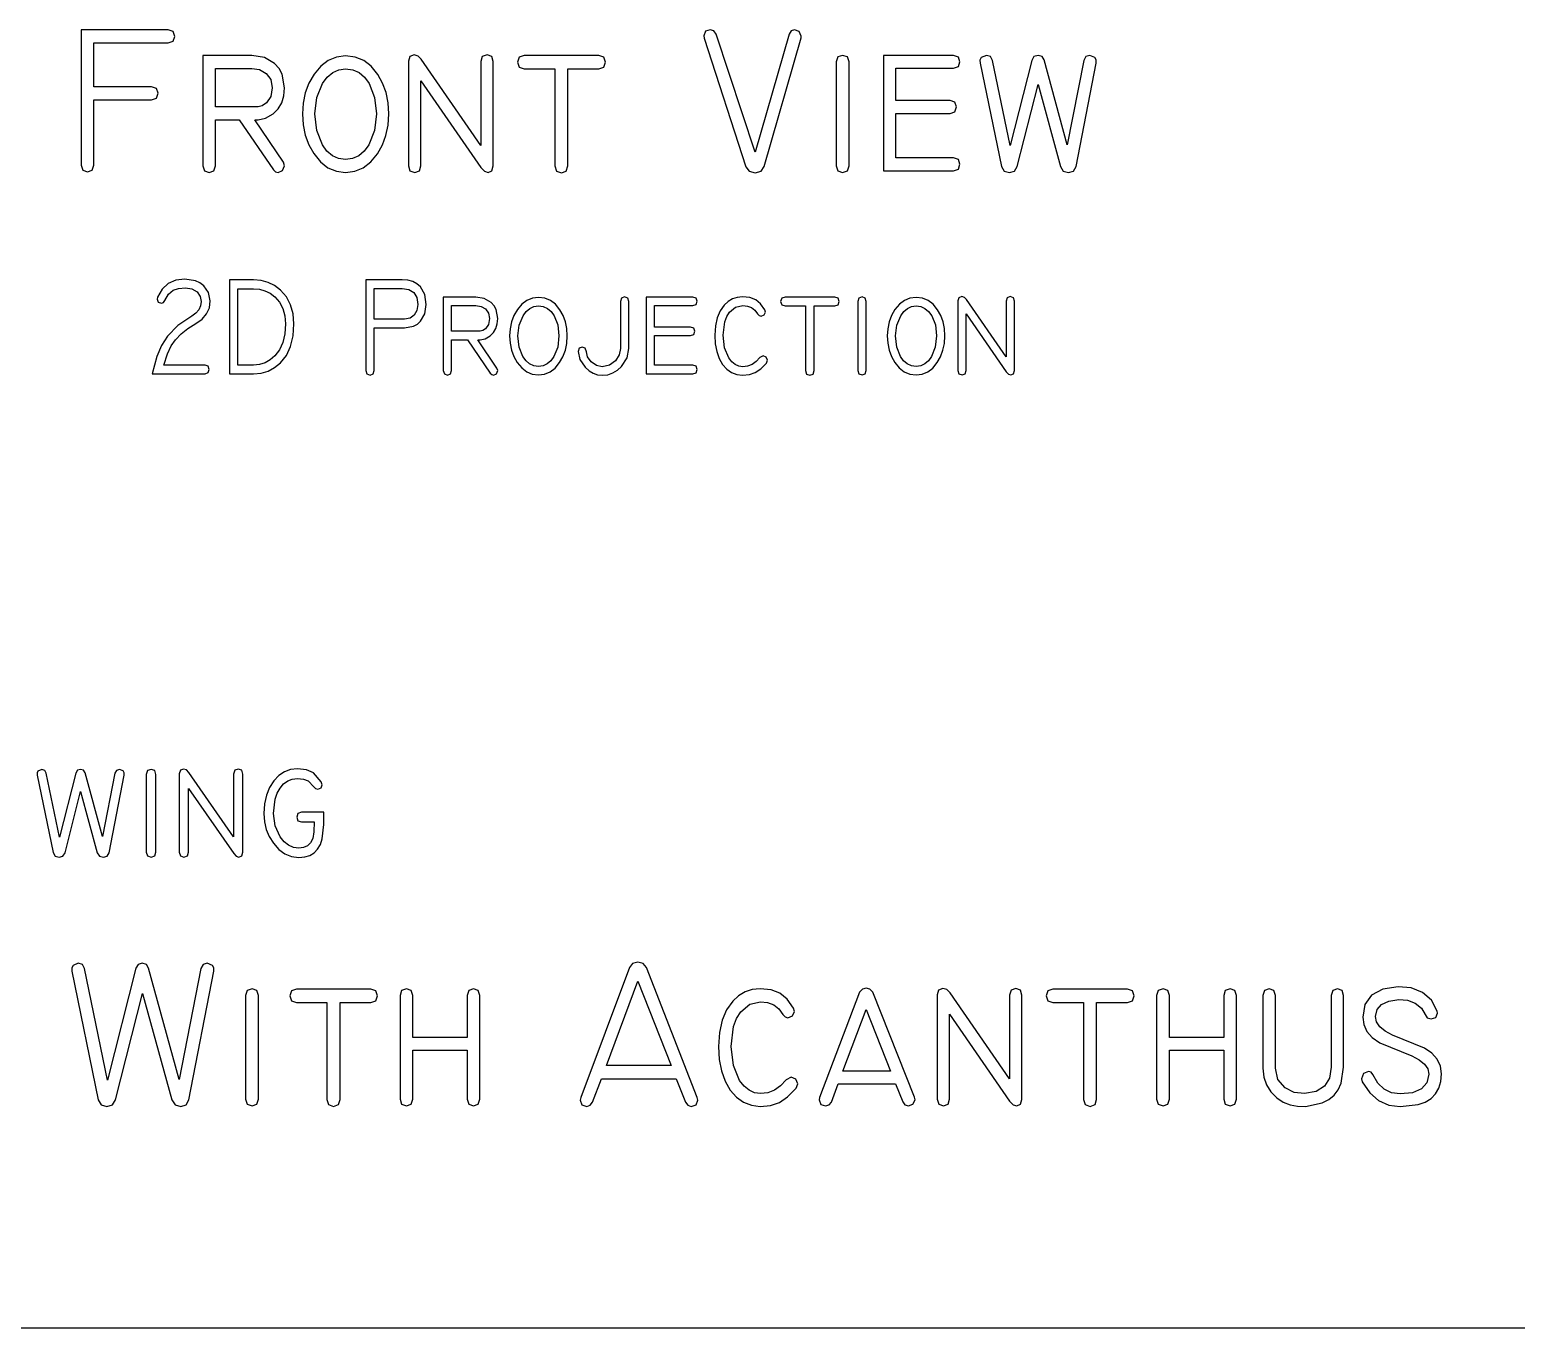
# Model space of a CAD drawing. Extents: x -785 to 785, y -677 to 677.
# Drawn here: x -178.3 to 299.2, y -677.5 to -260.6 of the extents above; entities that cross this region are included whole.
import ezdxf

# ---------------------------------------------------------------- set-up
doc = ezdxf.new("R2010")
doc.units = 0
doc.header["$MEASUREMENT"] = 0
doc.layers.get('0').update_dxf_attribs({"linetype": 'CONTINUOUS'})

msp = doc.modelspace()

# ---------------------------------------------------------------- linework, layer by layer
at = {"color": 22}
for p, q in [((-161.73, -260.66), (-161.73, -304.12)), ((-133.77, -260.66), (-161.73, -260.66)), ((-132.21, -261.18), (-133.77, -260.66)), ((-131.7, -262.73), (-132.21, -261.18)), ((38.76, -261.08), (38.25, -262.54)), ((38.25, -262.54), (38.38, -263.28)), ((40.32, -260.59), (38.76, -261.08)), ((41.48, -260.95), (40.32, -260.59)), ((42.18, -262.01), (41.48, -260.95)), ((54.71, -299.94), (42.18, -262.01)), ((65.62, -262.01), (54.71, -299.94)), ((66.27, -260.95), (65.62, -262.01)), ((67.42, -260.59), (66.27, -260.95)), ((68.88, -261.16), (67.42, -260.59)), ((69.55, -262.61), (68.88, -261.16)), ((-157.66, -264.8), (-133.77, -264.8)), ((-157.66, -278.91), (-157.66, -264.8)), ((-133.77, -264.8), (-132.21, -264.28)), ((-132.21, -264.28), (-131.7, -262.73)), ((38.38, -263.28), (51.73, -304.58)), ((57.67, -304.53), (69.48, -263.21)), ((69.48, -263.21), (69.55, -262.61)), ((-122.62, -268.87), (-122.62, -304.32)), ((-106.94, -268.87), (-122.62, -268.87)), ((-102.9, -269.52), (-106.94, -268.87)), ((-99.59, -271.47), (-102.9, -269.52)), ((-98.19, -273.04), (-99.59, -271.47)), ((-82.37, -270.47), (-84.78, -272.31)), ((-79.71, -269.37), (-82.37, -270.47)), ((-76.8, -269), (-79.71, -269.37)), ((-73.73, -269.37), (-76.8, -269)), ((-70.98, -270.49), (-73.73, -269.37)), ((-68.55, -272.34), (-70.98, -270.49)), ((-56.16, -269.17), (-56.63, -270.67)), ((-56.63, -270.67), (-56.63, -304.25)), ((-54.76, -268.68), (-56.16, -269.17)), ((-53.52, -269.03), (-54.76, -268.68)), ((-52.49, -270.08), (-53.52, -269.03)), ((-33.39, -297.72), (-52.49, -270.08)), ((-32.89, -269.21), (-33.39, -270.82)), ((-33.39, -270.82), (-33.39, -297.72)), ((-31.38, -268.68), (-32.89, -269.21)), ((-29.88, -269.21), (-31.38, -268.68)), ((-29.38, -270.82), (-29.88, -269.21)), ((-29.38, -304.31), (-29.38, -270.82)), ((-21.02, -269.4), (-21.56, -271.01)), ((-21.56, -271.01), (-21.02, -272.61)), ((-19.42, -268.87), (-21.02, -269.4)), ((4.5, -268.87), (-19.42, -268.87)), ((6.1, -269.4), (4.5, -268.87)), ((6.63, -271.01), (6.1, -269.4)), ((6.1, -272.61), (6.63, -271.01)), ((81.26, -269.34), (80.74, -270.94)), ((80.74, -270.94), (80.74, -304.25)), ((82.81, -268.81), (81.26, -269.34)), ((84.37, -269.34), (82.81, -268.81)), ((84.88, -270.94), (84.37, -269.34)), ((84.88, -304.25), (84.88, -270.94)), ((95.96, -268.87), (95.96, -305.86)), ((118.46, -268.87), (95.96, -268.87)), ((120.01, -269.37), (118.46, -268.87)), ((120.53, -270.87), (120.01, -269.37)), ((120.01, -272.43), (120.53, -270.87)), ((127.36, -269.51), (126.95, -270.32)), ((126.95, -270.32), (126.99, -271.35)), ((126.99, -271.35), (133.87, -304.46)), ((129, -268.81), (127.36, -269.51)), ((130.29, -269.23), (129, -268.81)), ((130.94, -270.48), (130.29, -269.23)), ((136.61, -297.77), (130.94, -270.48)), ((143.55, -270.42), (136.61, -297.77)), ((144.26, -269.21), (143.55, -270.42)), ((145.61, -268.81), (144.26, -269.21)), ((146.87, -269.16), (145.61, -268.81)), ((147.55, -270.21), (146.87, -269.16)), ((154.94, -297.53), (147.55, -270.21)), ((160.29, -270.48), (154.94, -297.53)), ((157.83, -304.53), (164.3, -271.35)), ((160.94, -269.23), (160.29, -270.48)), ((162.23, -268.81), (160.94, -269.23)), ((163.87, -269.49), (162.23, -268.81)), ((164.29, -270.3), (163.87, -269.49)), ((164.3, -271.35), (164.29, -270.3)), ((-118.61, -273.01), (-106.94, -273.01)), ((-118.61, -285.36), (-118.61, -273.01)), ((-106.94, -273.01), (-104.41, -273.41)), ((-104.41, -273.41), (-102.3, -274.61)), ((-102.3, -274.61), (-100.87, -276.57)), ((-100.87, -276.57), (-100.4, -279.22)), ((-97.19, -274.85), (-98.19, -273.04)), ((-96.39, -279.22), (-97.19, -274.85)), ((-86.95, -274.88), (-88.58, -277.75)), ((-84.78, -272.31), (-86.95, -274.88)), ((-84.21, -277.88), (-82.69, -275.81)), ((-82.69, -275.81), (-80.95, -274.32)), ((-80.95, -274.32), (-78.99, -273.44)), ((-78.99, -273.44), (-76.8, -273.14)), ((-76.8, -273.14), (-74.5, -273.44)), ((-74.5, -273.44), (-72.48, -274.32)), ((-72.48, -274.32), (-70.73, -275.81)), ((-70.73, -275.81), (-69.26, -277.88)), ((-66.45, -274.94), (-68.55, -272.34)), ((-64.91, -277.74), (-66.45, -274.94)), ((-21.02, -272.61), (-19.42, -273.14)), ((-19.42, -273.14), (-9.6, -273.14)), ((-9.6, -273.14), (-9.6, -304.31)), ((-5.39, -273.14), (4.5, -273.14)), ((-5.39, -304.31), (-5.39, -273.14)), ((4.5, -273.14), (6.1, -272.61)), ((99.97, -272.94), (118.46, -272.94)), ((99.97, -283.31), (99.97, -272.94)), ((118.46, -272.94), (120.01, -272.43)), ((-139.17, -278.91), (-157.66, -278.91)), ((-137.57, -279.43), (-139.17, -278.91)), ((-137.04, -280.98), (-137.57, -279.43)), ((-137.57, -282.53), (-137.04, -280.98)), ((-100.4, -279.22), (-100.86, -282.01)), ((-96.62, -281.82), (-96.39, -279.22)), ((-89.75, -280.83), (-90.45, -284.12)), ((-88.58, -277.75), (-89.75, -280.83)), ((-86.06, -282.39), (-84.21, -277.88)), ((-69.26, -277.88), (-67.51, -282.32)), ((-63.8, -280.78), (-64.91, -277.74)), ((-63.14, -284.08), (-63.8, -280.78)), ((-52.62, -276.95), (-33.33, -304.86)), ((-52.62, -304.26), (-52.62, -276.95)), ((138.93, -304.52), (145.6, -278.22)), ((145.6, -278.22), (152.76, -304.53)), ((-157.66, -283.05), (-139.17, -283.05)), ((-157.66, -304.12), (-157.66, -283.05)), ((-139.17, -283.05), (-137.57, -282.53)), ((-104.93, -285.36), (-118.61, -285.36)), ((-103.63, -285.04), (-104.93, -285.36)), ((-102.26, -284.09), (-103.63, -285.04)), ((-100.86, -282.01), (-102.26, -284.09)), ((-100.05, -287.56), (-98.45, -285.99)), ((-98.45, -285.99), (-97.3, -284.08)), ((-97.3, -284.08), (-96.62, -281.82)), ((-90.45, -284.12), (-90.68, -287.63)), ((-86.68, -287.63), (-86.06, -282.39)), ((-67.51, -282.32), (-66.92, -287.63)), ((-62.92, -287.63), (-63.14, -284.08)), ((117.39, -283.31), (99.97, -283.31)), ((118.89, -283.83), (117.39, -283.31)), ((119.39, -285.38), (118.89, -283.83)), ((118.89, -286.93), (119.39, -285.38)), ((-118.61, -289.5), (-110.94, -289.5)), ((-118.61, -304.32), (-118.61, -289.5)), ((-110.94, -289.5), (-100, -305.58)), ((-105.98, -289.49), (-104.92, -289.5)), ((-96.79, -303.12), (-105.98, -289.49)), ((-104.92, -289.5), (-102.5, -289.02)), ((-102.5, -289.02), (-100.05, -287.56)), ((-90.68, -287.63), (-90.45, -291.15)), ((-90.45, -291.15), (-89.77, -294.45)), ((-86.07, -292.97), (-86.68, -287.63)), ((-66.92, -287.63), (-67.53, -292.97)), ((-63.83, -294.5), (-63.15, -291.18)), ((-63.15, -291.18), (-62.92, -287.63)), ((99.97, -287.45), (117.39, -287.45)), ((99.97, -301.72), (99.97, -287.45)), ((117.39, -287.45), (118.89, -286.93)), ((-89.77, -294.45), (-88.62, -297.53)), ((-84.27, -297.5), (-86.07, -292.97)), ((-67.53, -292.97), (-69.33, -297.5)), ((-64.98, -297.59), (-63.83, -294.5)), ((-88.62, -297.53), (-87.01, -300.37)), ((-87.01, -300.37), (-84.87, -303)), ((-82.78, -299.58), (-84.27, -297.5)), ((-81.04, -301.06), (-82.78, -299.58)), ((-70.82, -299.58), (-72.56, -301.06)), ((-69.33, -297.5), (-70.82, -299.58)), ((-68.73, -303.04), (-66.59, -300.44)), ((-66.59, -300.44), (-64.98, -297.59)), ((-161.73, -304.12), (-161.21, -305.72)), ((-158.16, -305.72), (-157.66, -304.12)), ((-122.62, -304.32), (-122.12, -305.92)), ((-119.12, -305.92), (-118.61, -304.32)), ((-97.02, -305.82), (-96.39, -304.32)), ((-96.39, -304.32), (-96.79, -303.12)), ((-84.87, -303), (-82.46, -304.88)), ((-82.46, -304.88), (-79.77, -306.01)), ((-79.04, -301.95), (-81.04, -301.06)), ((-76.8, -302.24), (-79.04, -301.95)), ((-74.56, -301.95), (-76.8, -302.24)), ((-72.56, -301.06), (-74.56, -301.95)), ((-73.83, -306.01), (-71.14, -304.9)), ((-71.14, -304.9), (-68.73, -303.04)), ((-56.63, -304.25), (-56.13, -305.85)), ((-53.12, -305.85), (-52.62, -304.26)), ((-33.33, -304.86), (-32.22, -306)), ((-29.8, -305.86), (-29.38, -304.31)), ((-9.6, -304.31), (-9.06, -305.96)), ((-5.91, -305.96), (-5.39, -304.31)), ((51.73, -304.58), (52.78, -306.03)), ((56.64, -306.02), (57.67, -304.53)), ((80.74, -304.25), (81.26, -305.85)), ((84.37, -305.85), (84.88, -304.25)), ((118.46, -301.72), (99.97, -301.72)), ((120.01, -302.24), (118.46, -301.72)), ((118.46, -305.86), (120.01, -305.34)), ((120.53, -303.79), (120.01, -302.24)), ((120.01, -305.34), (120.53, -303.79)), ((133.87, -304.46), (134.7, -305.95)), ((138.06, -305.97), (138.93, -304.52)), ((152.76, -304.53), (153.69, -305.97)), ((157.03, -305.97), (157.83, -304.53)), ((-161.21, -305.72), (-159.66, -306.25)), ((-159.66, -306.25), (-158.16, -305.72)), ((-122.12, -305.92), (-120.62, -306.45)), ((-120.62, -306.45), (-119.12, -305.92)), ((-100, -305.58), (-99.31, -306.23)), ((-99.31, -306.23), (-98.46, -306.45)), ((-98.46, -306.45), (-97.02, -305.82)), ((-79.77, -306.01), (-76.8, -306.38)), ((-76.8, -306.38), (-73.83, -306.01)), ((-56.13, -305.85), (-54.62, -306.38)), ((-54.62, -306.38), (-53.12, -305.85)), ((-32.22, -306), (-31.05, -306.38)), ((-31.05, -306.38), (-29.8, -305.86)), ((-9.06, -305.96), (-7.46, -306.51)), ((-7.46, -306.51), (-5.91, -305.96)), ((52.78, -306.03), (54.73, -306.51)), ((54.73, -306.51), (56.64, -306.02)), ((81.26, -305.85), (82.81, -306.38)), ((82.81, -306.38), (84.37, -305.85)), ((95.96, -305.86), (118.46, -305.86)), ((134.7, -305.95), (136.4, -306.45)), ((136.4, -306.45), (138.06, -305.97)), ((153.69, -305.97), (155.43, -306.45)), ((155.43, -306.45), (157.03, -305.97))]:
    msp.add_line(p, q, dxfattribs=at)
at = {"color": 40}
for p, q in [((-133.82, -342.1), (-135.77, -343.92)), ((-131.36, -341), (-133.82, -342.1)), ((-132.19, -344.2), (-130.49, -343.63)), ((-128.41, -340.64), (-131.36, -341)), ((-130.49, -343.63), (-128.23, -343.44)), ((-125.01, -341.17), (-128.41, -340.64)), ((-128.23, -343.44), (-126.14, -343.78)), ((-123.59, -341.84), (-125.01, -341.17)), ((-122.36, -342.77), (-123.59, -341.84)), ((-120.79, -344.98), (-122.36, -342.77)), ((-106.4, -340.9), (-114.14, -340.9)), ((-114.14, -340.9), (-114.14, -371.04)), ((-111.43, -368.28), (-111.43, -343.75)), ((-111.43, -343.75), (-106.4, -343.75)), ((-103.97, -341.11), (-106.4, -340.9)), ((-106.4, -343.75), (-104.49, -343.91)), ((-101.72, -341.72), (-103.97, -341.11)), ((-99.64, -342.75), (-101.72, -341.72)), ((-97.73, -344.19), (-99.64, -342.75)), ((-58.68, -340.9), (-70.34, -340.9)), ((-70.34, -340.9), (-70.34, -370.05)), ((-67.62, -353.5), (-67.62, -343.66)), ((-67.62, -343.66), (-58.68, -343.66)), ((-56.84, -341.04), (-58.68, -340.9)), ((-58.68, -343.66), (-56.48, -343.98)), ((-55.24, -341.46), (-56.84, -341.04)), ((-53.88, -342.15), (-55.24, -341.46)), ((-52.76, -343.13), (-53.88, -342.15)), ((-51.39, -345.56), (-52.76, -343.13)), ((-137.22, -346.47), (-137.35, -347.05)), ((-137.35, -347.05), (-137.01, -348.05)), ((-135.77, -343.92), (-137.22, -346.47)), ((-137.01, -348.05), (-135.97, -348.38)), ((-135.97, -348.38), (-135.28, -348.17)), ((-135.28, -348.17), (-134.82, -347.54)), ((-134.82, -347.54), (-133.67, -345.5)), ((-133.67, -345.5), (-132.19, -344.2)), ((-126.14, -343.78), (-124.49, -344.78)), ((-124.49, -344.78), (-123.52, -346.2)), ((-123.52, -346.2), (-123.2, -347.89)), ((-123.2, -347.89), (-123.39, -349.28)), ((-120.27, -347.67), (-120.79, -344.98)), ((-120.56, -349.84), (-120.27, -347.67)), ((-104.49, -343.91), (-102.71, -344.4)), ((-102.71, -344.4), (-101.06, -345.22)), ((-101.06, -345.22), (-99.55, -346.37)), ((-99.55, -346.37), (-98.05, -348.1)), ((-98.05, -348.1), (-96.98, -350.12)), ((-95.84, -346.34), (-97.73, -344.19)), ((-94.49, -348.87), (-95.84, -346.34)), ((-56.48, -343.98), (-54.91, -344.94)), ((-54.91, -344.94), (-53.97, -346.54)), ((-53.97, -346.54), (-53.65, -348.78)), ((-50.94, -348.78), (-51.39, -345.56)), ((-34.96, -346.42), (-45.42, -346.42)), ((-45.42, -346.42), (-45.42, -370.05)), ((-32.27, -346.85), (-34.96, -346.42)), ((-30.06, -348.15), (-32.27, -346.85)), ((-29.13, -349.19), (-30.06, -348.15)), ((-18.58, -347.48), (-20.19, -348.71)), ((-16.81, -346.75), (-18.58, -347.48)), ((-14.87, -346.51), (-16.81, -346.75)), ((-12.82, -346.75), (-14.87, -346.51)), ((-10.99, -347.5), (-12.82, -346.75)), ((-9.37, -348.73), (-10.99, -347.5)), ((11.82, -346.73), (11.49, -347.8)), ((11.49, -347.8), (11.49, -362.97)), ((12.82, -346.37), (11.82, -346.73)), ((13.82, -346.73), (12.82, -346.37)), ((14.16, -347.8), (13.82, -346.73)), ((14.16, -362.97), (14.16, -347.8)), ((34.72, -346.42), (19.72, -346.42)), ((19.72, -346.42), (19.72, -371.08)), ((35.75, -346.75), (34.72, -346.42)), ((36.1, -347.75), (35.75, -346.75)), ((35.75, -348.79), (36.1, -347.75)), ((46.07, -347.85), (44.8, -349)), ((47.47, -347.03), (46.07, -347.85)), ((49.01, -346.54), (47.47, -347.03)), ((50.67, -346.37), (49.01, -346.54)), ((53.05, -346.6), (50.67, -346.37)), ((54.92, -347.29), (53.05, -346.6)), ((56.46, -348.55), (54.92, -347.29)), ((63.27, -346.77), (62.91, -347.84)), ((62.91, -347.84), (63.27, -348.91)), ((64.34, -346.42), (63.27, -346.77)), ((80.28, -346.42), (64.34, -346.42)), ((81.35, -346.77), (80.28, -346.42)), ((81.71, -347.84), (81.35, -346.77)), ((81.35, -348.91), (81.71, -347.84)), ((88.03, -346.73), (87.68, -347.8)), ((87.68, -347.8), (87.68, -370)), ((89.06, -346.37), (88.03, -346.73)), ((90.1, -346.73), (89.06, -346.37)), ((90.44, -347.8), (90.1, -346.73)), ((90.44, -370), (90.44, -347.8)), ((102.7, -347.48), (101.09, -348.71)), ((104.47, -346.75), (102.7, -347.48)), ((106.41, -346.51), (104.47, -346.75)), ((108.46, -346.75), (106.41, -346.51)), ((110.3, -347.5), (108.46, -346.75)), ((111.91, -348.73), (110.3, -347.5)), ((120.17, -346.62), (119.86, -347.62)), ((119.86, -347.62), (119.86, -370.01)), ((121.11, -346.29), (120.17, -346.62)), ((121.93, -346.52), (121.11, -346.29)), ((122.62, -347.22), (121.93, -346.52)), ((135.35, -365.65), (122.62, -347.22)), ((135.69, -346.65), (135.35, -347.72)), ((135.35, -347.72), (135.35, -365.65)), ((136.69, -346.29), (135.69, -346.65)), ((137.69, -346.65), (136.69, -346.29)), ((138.03, -347.72), (137.69, -346.65)), ((138.03, -370.04), (138.03, -347.72)), ((-126.23, -352.52), (-130.68, -355.54)), ((-124.9, -351.6), (-126.23, -352.52)), ((-123.96, -350.52), (-124.9, -351.6)), ((-123.39, -349.28), (-123.96, -350.52)), ((-122.9, -353.47), (-121.44, -351.78)), ((-121.44, -351.78), (-120.56, -349.84)), ((-96.98, -350.12), (-96.34, -352.44)), ((-96.34, -352.44), (-96.13, -355.05)), ((-93.68, -351.77), (-94.49, -348.87)), ((-93.41, -355.05), (-93.68, -351.77)), ((-56.11, -353.18), (-57.92, -353.5)), ((-54.76, -352.21), (-56.11, -353.18)), ((-53.93, -350.71), (-54.76, -352.21)), ((-53.65, -348.78), (-53.93, -350.71)), ((-52.72, -354.17), (-51.38, -351.82)), ((-51.38, -351.82), (-50.94, -348.78)), ((-42.75, -357.41), (-42.75, -349.18)), ((-42.75, -349.18), (-34.96, -349.18)), ((-34.96, -349.18), (-33.27, -349.44)), ((-33.27, -349.44), (-31.87, -350.25)), ((-31.87, -350.25), (-30.92, -351.55)), ((-30.92, -351.55), (-30.6, -353.32)), ((-30.6, -353.32), (-30.91, -355.18)), ((-28.46, -350.4), (-29.13, -349.19)), ((-27.93, -353.32), (-28.46, -350.4)), ((-28.08, -355.05), (-27.93, -353.32)), ((-22.72, -352.34), (-23.5, -354.39)), ((-21.63, -350.42), (-22.72, -352.34)), ((-20.19, -348.71), (-21.63, -350.42)), ((-21.04, -355.43), (-19.81, -352.42)), ((-19.81, -352.42), (-18.8, -351.04)), ((-18.8, -351.04), (-17.64, -350.05)), ((-17.64, -350.05), (-16.33, -349.46)), ((-16.33, -349.46), (-14.87, -349.26)), ((-14.87, -349.26), (-13.34, -349.46)), ((-13.34, -349.46), (-11.99, -350.05)), ((-11.99, -350.05), (-10.82, -351.04)), ((-10.82, -351.04), (-9.84, -352.42)), ((-9.84, -352.42), (-8.67, -355.38)), ((-7.97, -350.47), (-9.37, -348.73)), ((-6.94, -352.33), (-7.97, -350.47)), ((-6.2, -354.36), (-6.94, -352.33)), ((22.39, -356.04), (22.39, -349.13)), ((22.39, -349.13), (34.72, -349.13)), ((34.72, -349.13), (35.75, -348.79)), ((42.53, -353.07), (41.96, -355.69)), ((43.48, -350.84), (42.53, -353.07)), ((44.8, -349), (43.48, -350.84)), ((45, -354.42), (45.64, -352.7)), ((45.64, -352.7), (46.54, -351.27)), ((46.54, -351.27), (48.46, -349.67)), ((48.46, -349.67), (50.76, -349.13)), ((50.76, -349.13), (52.28, -349.3)), ((52.28, -349.3), (53.58, -349.81)), ((53.58, -349.81), (54.66, -350.66)), ((54.66, -350.66), (55.52, -351.85)), ((55.52, -351.85), (56, -352.39)), ((56, -352.39), (56.64, -352.57)), ((57.84, -350.52), (56.46, -348.55)), ((56.64, -352.57), (57.59, -352.17)), ((57.59, -352.17), (58.02, -351.23)), ((58.02, -351.23), (57.84, -350.52)), ((63.27, -348.91), (64.34, -349.26)), ((64.34, -349.26), (70.89, -349.26)), ((70.89, -349.26), (70.89, -370.04)), ((73.69, -370.04), (73.69, -349.26)), ((73.69, -349.26), (80.28, -349.26)), ((80.28, -349.26), (81.35, -348.91)), ((98.56, -352.34), (97.78, -354.39)), ((99.65, -350.42), (98.56, -352.34)), ((101.09, -348.71), (99.65, -350.42)), ((100.24, -355.43), (101.48, -352.42)), ((101.48, -352.42), (102.48, -351.04)), ((102.48, -351.04), (103.64, -350.05)), ((103.64, -350.05), (104.95, -349.46)), ((104.95, -349.46), (106.41, -349.26)), ((106.41, -349.26), (107.94, -349.46)), ((107.94, -349.46), (109.29, -350.05)), ((109.29, -350.05), (110.46, -351.04)), ((110.46, -351.04), (111.44, -352.42)), ((111.44, -352.42), (112.61, -355.38)), ((113.31, -350.47), (111.91, -348.73)), ((114.34, -352.33), (113.31, -350.47)), ((115.08, -354.36), (114.34, -352.33)), ((122.53, -370.01), (122.53, -351.8)), ((122.53, -351.8), (135.39, -370.41)), ((-130.68, -355.54), (-134.06, -358.97)), ((-129.66, -358.26), (-127.49, -356.54)), ((-127.49, -356.54), (-124.94, -354.92)), ((-124.94, -354.92), (-122.9, -353.47)), ((-96.13, -355.05), (-96.34, -358.23)), ((-93.68, -358.92), (-93.41, -355.05)), ((-57.92, -353.5), (-67.62, -353.5)), ((-67.62, -370.05), (-67.62, -356.3)), ((-67.62, -356.3), (-57.92, -356.3)), ((-57.92, -356.3), (-54.95, -355.77)), ((-54.95, -355.77), (-53.74, -355.1)), ((-53.74, -355.1), (-52.72, -354.17)), ((-33.62, -357.41), (-42.75, -357.41)), ((-32.76, -357.2), (-33.62, -357.41)), ((-31.85, -356.57), (-32.76, -357.2)), ((-30.91, -355.18), (-31.85, -356.57)), ((-30.37, -358.88), (-29.3, -357.83)), ((-29.3, -357.83), (-28.54, -356.56)), ((-28.54, -356.56), (-28.08, -355.05)), ((-23.97, -356.59), (-24.12, -358.92)), ((-23.5, -354.39), (-23.97, -356.59)), ((-21.45, -358.92), (-21.04, -355.43)), ((-8.67, -355.38), (-8.29, -358.92)), ((-5.76, -356.56), (-6.2, -354.36)), ((-5.61, -358.92), (-5.76, -356.56)), ((34.01, -356.04), (22.39, -356.04)), ((35.01, -356.39), (34.01, -356.04)), ((35.34, -357.42), (35.01, -356.39)), ((35.01, -358.46), (35.34, -357.42)), ((41.96, -355.69), (41.77, -358.7)), ((44.49, -358.7), (45, -354.42)), ((97.31, -356.59), (97.16, -358.92)), ((97.78, -354.39), (97.31, -356.59)), ((99.83, -358.92), (100.24, -355.43)), ((112.61, -355.38), (113, -358.92)), ((115.52, -356.56), (115.08, -354.36)), ((115.67, -358.92), (115.52, -356.56)), ((-135.96, -361.98), (-137.4, -365.47)), ((-134.06, -358.97), (-135.96, -361.98)), ((-134.05, -364.6), (-132.86, -362.05)), ((-132.86, -362.05), (-131.45, -360.1)), ((-131.45, -360.1), (-129.66, -358.26)), ((-96.97, -361.01), (-98.03, -363.38)), ((-96.34, -358.23), (-96.97, -361.01)), ((-95.84, -365.18), (-94.49, -362.3)), ((-94.49, -362.3), (-93.68, -358.92)), ((-42.75, -370.05), (-42.75, -360.17)), ((-42.75, -360.17), (-37.63, -360.17)), ((-37.63, -360.17), (-30.33, -370.89)), ((-28.2, -369.25), (-34.33, -360.16)), ((-34.33, -360.16), (-33.61, -360.17)), ((-33.61, -360.17), (-32, -359.85)), ((-32, -359.85), (-30.37, -358.88)), ((-24.12, -358.92), (-23.97, -361.27)), ((-23.97, -361.27), (-23.51, -363.47)), ((-21.05, -362.48), (-21.45, -358.92)), ((-19.85, -365.51), (-21.05, -362.48)), ((-8.69, -362.48), (-9.89, -365.51)), ((-8.29, -358.92), (-8.69, -362.48)), ((-6.22, -363.5), (-5.77, -361.29)), ((-5.77, -361.29), (-5.61, -358.92)), ((-1.81, -362.84), (-2.14, -363.87)), ((-0.84, -362.49), (-1.81, -362.84)), ((0.19, -362.86), (-0.84, -362.49)), ((0.54, -363.96), (0.19, -362.86)), ((22.39, -368.32), (22.39, -358.8)), ((22.39, -358.8), (34.01, -358.8)), ((34.01, -358.8), (35.01, -358.46)), ((41.77, -358.7), (41.93, -361.47)), ((41.93, -361.47), (42.4, -363.94)), ((44.94, -362.74), (44.49, -358.7)), ((46.29, -365.97), (44.94, -362.74)), ((97.16, -358.92), (97.31, -361.27)), ((97.31, -361.27), (97.77, -363.47)), ((100.23, -362.48), (99.83, -358.92)), ((101.43, -365.51), (100.23, -362.48)), ((112.6, -362.48), (111.4, -365.51)), ((113, -358.92), (112.6, -362.48)), ((115.06, -363.5), (115.52, -361.29)), ((115.52, -361.29), (115.67, -358.92)), ((-137.4, -365.47), (-138.91, -371.04)), ((-135.22, -368.28), (-134.05, -364.6)), ((-102.62, -367.54), (-104.41, -368.09)), ((-100.99, -366.62), (-102.62, -367.54)), ((-99.51, -365.34), (-100.99, -366.62)), ((-99.6, -369.08), (-97.73, -367.56)), ((-98.03, -363.38), (-99.51, -365.34)), ((-97.73, -367.56), (-95.84, -365.18)), ((-23.51, -363.47), (-22.75, -365.52)), ((-22.75, -365.52), (-21.68, -367.42)), ((-21.68, -367.42), (-20.25, -369.17)), ((-18.86, -366.89), (-19.85, -365.51)), ((-17.69, -367.88), (-18.86, -366.89)), ((-10.88, -366.89), (-12.04, -367.88)), ((-9.89, -365.51), (-10.88, -366.89)), ((-9.49, -369.2), (-8.06, -367.47)), ((-8.06, -367.47), (-6.99, -365.56)), ((-6.99, -365.56), (-6.22, -363.5)), ((-2.14, -363.87), (-1.57, -366.45)), ((-1.57, -366.45), (0.13, -368.94)), ((0.93, -365.59), (0.54, -363.96)), ((2.09, -367.2), (0.93, -365.59)), ((3.76, -368.4), (2.09, -367.2)), ((9.93, -366.88), (7.99, -368.32)), ((11.1, -365.02), (9.93, -366.88)), ((11.49, -362.97), (11.1, -365.02)), ((11.84, -368.67), (13.58, -365.95)), ((13.58, -365.95), (14.16, -362.97)), ((42.4, -363.94), (43.19, -366.13)), ((43.19, -366.13), (44.29, -368.02)), ((47.25, -367.21), (46.29, -365.97)), ((48.31, -368.09), (47.25, -367.21)), ((55.06, -367.15), (53.76, -368.07)), ((56.24, -365.87), (55.06, -367.15)), ((57.3, -365.29), (56.24, -365.87)), ((56.54, -369.48), (58.37, -367.6)), ((58.28, -365.72), (57.3, -365.29)), ((58.73, -366.72), (58.28, -365.72)), ((58.37, -367.6), (58.73, -366.72)), ((97.77, -363.47), (98.53, -365.52)), ((98.53, -365.52), (99.6, -367.42)), ((99.6, -367.42), (101.03, -369.17)), ((102.43, -366.89), (101.43, -365.51)), ((103.59, -367.88), (102.43, -366.89)), ((110.4, -366.89), (109.24, -367.88)), ((111.4, -365.51), (110.4, -366.89)), ((111.79, -369.2), (113.22, -367.47)), ((113.22, -367.47), (114.29, -365.56)), ((114.29, -365.56), (115.06, -363.5)), ((-138.91, -371.04), (-121.96, -371.04)), ((-121.96, -368.28), (-135.22, -368.28)), ((-120.92, -368.62), (-121.96, -368.28)), ((-121.96, -371.04), (-120.92, -370.69)), ((-120.58, -369.66), (-120.92, -368.62)), ((-120.92, -370.69), (-120.58, -369.66)), ((-114.14, -371.04), (-106.36, -371.04)), ((-106.36, -368.28), (-111.43, -368.28)), ((-104.41, -368.09), (-106.36, -368.28)), ((-106.36, -371.04), (-103.92, -370.82)), ((-103.92, -370.82), (-101.66, -370.17)), ((-101.66, -370.17), (-99.6, -369.08)), ((-70.34, -370.05), (-69.99, -371.11)), ((-69.99, -371.11), (-68.96, -371.47)), ((-68.96, -371.47), (-67.96, -371.11)), ((-67.96, -371.11), (-67.62, -370.05)), ((-45.42, -370.05), (-45.08, -371.11)), ((-45.08, -371.11), (-44.08, -371.47)), ((-44.08, -371.47), (-43.08, -371.12)), ((-43.08, -371.12), (-42.75, -370.05)), ((-30.33, -370.89), (-29.88, -371.33)), ((-29.88, -371.33), (-29.31, -371.47)), ((-29.31, -371.47), (-28.35, -371.05)), ((-28.35, -371.05), (-27.93, -370.05)), ((-27.93, -370.05), (-28.2, -369.25)), ((-20.25, -369.17), (-18.64, -370.42)), ((-18.64, -370.42), (-16.85, -371.18)), ((-16.36, -368.47), (-17.69, -367.88)), ((-16.85, -371.18), (-14.87, -371.43)), ((-14.87, -368.67), (-16.36, -368.47)), ((-13.37, -368.47), (-14.87, -368.67)), ((-14.87, -371.43), (-12.89, -371.18)), ((-12.04, -367.88), (-13.37, -368.47)), ((-12.89, -371.18), (-11.1, -370.44)), ((-11.1, -370.44), (-9.49, -369.2)), ((0.13, -368.94), (1.38, -370.06)), ((1.38, -370.06), (2.72, -370.87)), ((2.72, -370.87), (4.14, -371.35)), ((5.65, -368.8), (3.76, -368.4)), ((4.14, -371.35), (5.65, -371.51)), ((7.99, -368.32), (5.65, -368.8)), ((5.65, -371.51), (7.43, -371.34)), ((7.43, -371.34), (9.05, -370.8)), ((9.05, -370.8), (10.52, -369.91)), ((10.52, -369.91), (11.84, -368.67)), ((19.72, -371.08), (34.72, -371.08)), ((34.72, -368.32), (22.39, -368.32)), ((35.75, -368.66), (34.72, -368.32)), ((34.72, -371.08), (35.75, -370.73)), ((36.1, -369.7), (35.75, -368.66)), ((35.75, -370.73), (36.1, -369.7)), ((44.29, -368.02), (45.63, -369.55)), ((45.63, -369.55), (47.14, -370.64)), ((47.14, -370.64), (48.82, -371.29)), ((49.48, -368.62), (48.31, -368.09)), ((48.82, -371.29), (50.67, -371.51)), ((50.76, -368.8), (49.48, -368.62)), ((50.67, -371.51), (52.9, -371.3)), ((52.32, -368.61), (50.76, -368.8)), ((53.76, -368.07), (52.32, -368.61)), ((52.9, -371.3), (54.79, -370.67)), ((54.79, -370.67), (56.54, -369.48)), ((70.89, -370.04), (71.24, -371.15)), ((71.24, -371.15), (72.31, -371.51)), ((72.31, -371.51), (73.35, -371.15)), ((73.35, -371.15), (73.69, -370.04)), ((87.68, -370), (88.03, -371.07)), ((88.03, -371.07), (89.06, -371.43)), ((89.06, -371.43), (90.1, -371.07)), ((90.1, -371.07), (90.44, -370)), ((101.03, -369.17), (102.64, -370.42)), ((102.64, -370.42), (104.44, -371.18)), ((104.92, -368.47), (103.59, -367.88)), ((104.44, -371.18), (106.41, -371.43)), ((106.41, -368.67), (104.92, -368.47)), ((107.91, -368.47), (106.41, -368.67)), ((106.41, -371.43), (108.39, -371.18)), ((109.24, -367.88), (107.91, -368.47)), ((108.39, -371.18), (110.18, -370.44)), ((110.18, -370.44), (111.79, -369.2)), ((119.86, -370.01), (120.2, -371.07)), ((120.2, -371.07), (121.2, -371.43)), ((121.2, -371.43), (122.2, -371.07)), ((122.2, -371.07), (122.53, -370.01)), ((135.39, -370.41), (136.13, -371.17)), ((136.13, -371.17), (136.91, -371.43)), ((136.91, -371.43), (137.75, -371.08)), ((137.75, -371.08), (138.03, -370.04)), ((785, -677.5), (-785, -677.5))]:
    msp.add_line(p, q, dxfattribs=at)
at = {"color": 95}
for p, q in [((-175.61, -498.59), (-175.92, -499.2)), ((-175.92, -499.2), (-175.89, -499.97)), ((-175.89, -499.97), (-170.73, -524.8)), ((-174.38, -498.06), (-175.61, -498.59)), ((-173.41, -498.38), (-174.38, -498.06)), ((-172.93, -499.32), (-173.41, -498.38)), ((-168.68, -519.79), (-172.93, -499.32)), ((-163.47, -499.27), (-168.68, -519.79)), ((-162.93, -498.36), (-163.47, -499.27)), ((-161.92, -498.06), (-162.93, -498.36)), ((-160.98, -498.32), (-161.92, -498.06)), ((-160.47, -499.12), (-160.98, -498.32)), ((-154.92, -519.61), (-160.47, -499.12)), ((-150.91, -499.32), (-154.92, -519.61)), ((-152.76, -524.85), (-147.9, -499.97)), ((-150.42, -498.38), (-150.91, -499.32)), ((-149.46, -498.06), (-150.42, -498.38)), ((-148.23, -498.58), (-149.46, -498.06)), ((-147.91, -499.18), (-148.23, -498.58)), ((-147.9, -499.97), (-147.91, -499.18)), ((-140.45, -498.46), (-140.83, -499.66)), ((-140.83, -499.66), (-140.83, -524.64)), ((-139.28, -498.06), (-140.45, -498.46)), ((-138.12, -498.46), (-139.28, -498.06)), ((-137.73, -499.66), (-138.12, -498.46)), ((-137.73, -524.64), (-137.73, -499.66)), ((-129.88, -498.34), (-130.23, -499.46)), ((-130.23, -499.46), (-130.23, -524.65)), ((-128.82, -497.96), (-129.88, -498.34)), ((-127.9, -498.23), (-128.82, -497.96)), ((-127.12, -499.02), (-127.9, -498.23)), ((-112.8, -519.75), (-127.12, -499.02)), ((-112.42, -498.37), (-112.8, -499.57)), ((-112.8, -499.57), (-112.8, -519.75)), ((-111.29, -497.96), (-112.42, -498.37)), ((-110.17, -498.37), (-111.29, -497.96)), ((-109.79, -499.57), (-110.17, -498.37)), ((-109.79, -524.69), (-109.79, -499.57)), ((-98.27, -500.03), (-99.89, -501.72)), ((-96.46, -498.83), (-98.27, -500.03)), ((-94.47, -498.11), (-96.46, -498.83)), ((-95.4, -501.75), (-93.93, -501.16)), ((-92.28, -497.87), (-94.47, -498.11)), ((-93.93, -501.16), (-92.28, -500.97)), ((-89.33, -498.2), (-92.28, -497.87)), ((-92.28, -500.97), (-90.29, -501.16)), ((-90.29, -501.16), (-88.83, -501.72)), ((-87.08, -499.22), (-89.33, -498.2)), ((-84.62, -502.02), (-87.08, -499.22)), ((-166.93, -524.85), (-161.93, -505.12)), ((-161.93, -505.12), (-156.56, -524.85)), ((-127.22, -524.65), (-127.22, -504.17)), ((-127.22, -504.17), (-112.75, -525.1)), ((-101.27, -503.88), (-102.26, -506.36)), ((-99.89, -501.72), (-101.27, -503.88)), ((-99.46, -507.67), (-98.79, -505.75)), ((-98.79, -505.75), (-97.86, -504.07)), ((-97.86, -504.07), (-96.72, -502.71)), ((-96.72, -502.71), (-95.4, -501.75)), ((-88.83, -501.72), (-87.03, -503.63)), ((-87.03, -503.63), (-86.45, -504.19)), ((-86.45, -504.19), (-85.72, -504.38)), ((-85.72, -504.38), (-84.67, -504.03)), ((-84.67, -504.03), (-84.32, -502.98)), ((-84.32, -502.98), (-84.62, -502.02)), ((-102.85, -509.16), (-103.05, -512.28)), ((-102.26, -506.36), (-102.85, -509.16)), ((-99.99, -512.28), (-99.46, -507.67)), ((-103.05, -512.28), (-102.85, -514.88)), ((-102.85, -514.88), (-102.28, -517.33)), ((-99.45, -516.21), (-99.99, -512.28)), ((-92.11, -512.24), (-92.49, -513.4)), ((-92.49, -513.4), (-92.11, -514.56)), ((-90.99, -511.85), (-92.11, -512.24)), ((-92.11, -514.56), (-90.98, -514.95)), ((-83.78, -511.85), (-90.99, -511.85)), ((-90.98, -514.95), (-86.88, -514.95)), ((-86.88, -514.95), (-87, -518.15)), ((-83.78, -515.8), (-83.78, -511.85)), ((-102.28, -517.33), (-101.33, -519.64)), ((-101.33, -519.64), (-99.99, -521.79)), ((-97.84, -519.68), (-99.45, -516.21)), ((-96.58, -521.28), (-97.84, -519.68)), ((-87.38, -520.24), (-88.05, -521.6)), ((-87, -518.15), (-87.38, -520.24)), ((-84.92, -522.22), (-84.29, -520.41)), ((-84.29, -520.41), (-83.78, -515.8)), ((-170.73, -524.8), (-170.11, -525.92)), ((-167.58, -525.93), (-166.93, -524.85)), ((-156.56, -524.85), (-155.86, -525.93)), ((-153.36, -525.93), (-152.76, -524.85)), ((-140.83, -524.64), (-140.45, -525.84)), ((-138.12, -525.84), (-137.73, -524.64)), ((-130.23, -524.65), (-129.85, -525.85)), ((-127.6, -525.85), (-127.22, -524.65)), ((-112.75, -525.1), (-111.92, -525.96)), ((-110.11, -525.85), (-109.79, -524.69)), ((-99.99, -521.79), (-98.26, -523.78)), ((-98.26, -523.78), (-96.33, -525.2)), ((-95.16, -522.42), (-96.58, -521.28)), ((-93.58, -523.11), (-95.16, -522.42)), ((-91.83, -523.34), (-93.58, -523.11)), ((-90.28, -523.14), (-91.83, -523.34)), ((-89.02, -522.56), (-90.28, -523.14)), ((-88.05, -521.6), (-89.02, -522.56)), ((-88.31, -525.68), (-86.93, -524.86)), ((-86.93, -524.86), (-85.8, -523.71)), ((-85.8, -523.71), (-84.92, -522.22)), ((-170.11, -525.92), (-168.83, -526.29)), ((-168.83, -526.29), (-167.58, -525.93)), ((-155.86, -525.93), (-154.56, -526.29)), ((-154.56, -526.29), (-153.36, -525.93)), ((-140.45, -525.84), (-139.28, -526.24)), ((-139.28, -526.24), (-138.12, -525.84)), ((-129.85, -525.85), (-128.72, -526.24)), ((-128.72, -526.24), (-127.6, -525.85)), ((-111.92, -525.96), (-111.05, -526.24)), ((-111.05, -526.24), (-110.11, -525.85)), ((-96.33, -525.2), (-94.19, -526.06)), ((-94.19, -526.06), (-91.84, -526.34)), ((-91.84, -526.34), (-89.95, -526.18)), ((-89.95, -526.18), (-88.31, -525.68))]:
    msp.add_line(p, q, dxfattribs=at)
at = {"color": 214}
for p, q in [((-164.76, -561.79), (-164.78, -562.81)), ((-164.78, -562.81), (-156.24, -604.19)), ((-164.31, -561), (-164.76, -561.79)), ((-162.7, -560.33), (-164.31, -561)), ((-161.31, -560.75), (-162.7, -560.33)), ((-160.62, -562.01), (-161.31, -560.75)), ((-153.23, -597.82), (-160.62, -562.01)), ((-144.16, -561.88), (-153.23, -597.82)), ((-143.46, -560.71), (-144.16, -561.88)), ((-142.15, -560.33), (-143.46, -560.71)), ((-140.8, -560.71), (-142.15, -560.33)), ((-140.09, -561.86), (-140.8, -560.71)), ((-130.21, -597.59), (-140.09, -561.86)), ((-123.25, -562.01), (-130.21, -597.59)), ((-127.14, -604.19), (-119.13, -562.81)), ((-122.59, -560.75), (-123.25, -562.01)), ((-121.26, -560.33), (-122.59, -560.75)), ((-119.59, -561), (-121.26, -560.33)), ((-119.14, -561.79), (-119.59, -561)), ((-119.13, -562.81), (-119.14, -561.79)), ((14.38, -561.68), (-1.3, -603.46)), ((15.38, -560.37), (14.38, -561.68)), ((17.05, -559.93), (15.38, -560.37)), ((18.77, -560.37), (17.05, -559.93)), ((19.79, -561.67), (18.77, -560.37)), ((36.14, -603.46), (19.79, -561.67)), ((6.98, -593.18), (17.04, -566.01)), ((17.04, -566.01), (27.74, -593.18)), ((261.29, -567.89), (256.3, -568.67)), ((265.44, -568.24), (261.29, -567.89)), ((-150.7, -604.19), (-142.02, -570.05)), ((-142.02, -570.05), (-132.57, -604.2)), ((-108.4, -569.07), (-108.92, -570.67)), ((-108.92, -570.67), (-108.92, -603.98)), ((-106.85, -568.54), (-108.4, -569.07)), ((-105.3, -569.07), (-106.85, -568.54)), ((-104.78, -570.67), (-105.3, -569.07)), ((-104.78, -603.98), (-104.78, -570.67)), ((-94.21, -569.14), (-94.74, -570.74)), ((-94.74, -570.74), (-94.21, -572.34)), ((-92.61, -568.6), (-94.21, -569.14)), ((-94.21, -572.34), (-92.61, -572.87)), ((-68.69, -568.6), (-92.61, -568.6)), ((-92.61, -572.87), (-82.78, -572.87)), ((-82.78, -572.87), (-82.78, -604.04)), ((-78.58, -604.04), (-78.58, -572.87)), ((-78.58, -572.87), (-68.69, -572.87)), ((-67.09, -569.14), (-68.69, -568.6)), ((-68.69, -572.87), (-67.09, -572.34)), ((-66.55, -570.74), (-67.09, -569.14)), ((-67.09, -572.34), (-66.55, -570.74)), ((-58.8, -569.07), (-59.32, -570.67)), ((-59.32, -570.67), (-59.32, -603.98)), ((-57.25, -568.54), (-58.8, -569.07)), ((-55.7, -569.07), (-57.25, -568.54)), ((-55.18, -570.68), (-55.7, -569.07)), ((-55.18, -584.12), (-55.18, -570.68)), ((-37.26, -569.07), (-37.77, -570.68)), ((-37.77, -570.68), (-37.77, -584.12)), ((-35.7, -568.54), (-37.26, -569.07)), ((-34.2, -569.07), (-35.7, -568.54)), ((-33.7, -570.67), (-34.2, -569.07)), ((-33.7, -603.98), (-33.7, -570.67)), ((47.52, -572.48), (45.54, -575.24)), ((49.43, -570.75), (47.52, -572.48)), ((51.53, -569.52), (49.43, -570.75)), ((53.83, -568.78), (51.53, -569.52)), ((53.02, -573.48), (56.47, -572.68)), ((56.33, -568.54), (53.83, -568.78)), ((59.9, -568.88), (56.33, -568.54)), ((56.47, -572.68), (58.74, -572.93)), ((58.74, -572.93), (60.69, -573.7)), ((62.71, -569.91), (59.9, -568.88)), ((65.02, -571.8), (62.71, -569.91)), ((67.08, -574.75), (65.02, -571.8)), ((88.26, -569.55), (75.45, -603.39)), ((89.23, -568.6), (88.26, -569.55)), ((90.4, -568.28), (89.23, -568.6)), ((91.57, -568.59), (90.4, -568.28)), ((92.54, -569.55), (91.57, -568.59)), ((105.95, -603.33), (92.54, -569.55)), ((113.65, -568.91), (113.19, -570.4)), ((113.19, -570.4), (113.19, -603.99)), ((115.06, -568.41), (113.65, -568.91)), ((116.29, -568.76), (115.06, -568.41)), ((117.33, -569.81), (116.29, -568.76)), ((136.42, -597.45), (117.33, -569.81)), ((136.93, -568.94), (136.42, -570.55)), ((136.42, -570.55), (136.42, -597.45)), ((138.43, -568.41), (136.93, -568.94)), ((139.93, -568.94), (138.43, -568.41)), ((140.43, -570.55), (139.93, -568.94)), ((140.43, -604.04), (140.43, -570.55)), ((148.79, -569.14), (148.25, -570.74)), ((148.25, -570.74), (148.79, -572.34)), ((150.39, -568.6), (148.79, -569.14)), ((148.79, -572.34), (150.39, -572.87)), ((174.31, -568.6), (150.39, -568.6)), ((150.39, -572.87), (160.22, -572.87)), ((160.22, -572.87), (160.22, -604.04)), ((164.42, -604.04), (164.42, -572.87)), ((164.42, -572.87), (174.31, -572.87)), ((175.91, -569.14), (174.31, -568.6)), ((174.31, -572.87), (175.91, -572.34)), ((176.45, -570.74), (175.91, -569.14)), ((175.91, -572.34), (176.45, -570.74)), ((184.2, -569.07), (183.68, -570.67)), ((183.68, -570.67), (183.68, -603.98)), ((185.75, -568.54), (184.2, -569.07)), ((187.3, -569.07), (185.75, -568.54)), ((187.82, -570.68), (187.3, -569.07)), ((187.82, -584.12), (187.82, -570.68)), ((205.74, -569.07), (205.22, -570.68)), ((205.22, -570.68), (205.22, -584.12)), ((207.29, -568.54), (205.74, -569.07)), ((208.8, -569.07), (207.29, -568.54)), ((209.3, -570.67), (208.8, -569.07)), ((209.3, -603.98), (209.3, -570.67)), ((218.34, -569.07), (217.84, -570.67)), ((217.84, -570.67), (217.84, -593.97)), ((219.84, -568.54), (218.34, -569.07)), ((221.34, -569.07), (219.84, -568.54)), ((221.85, -570.67), (221.34, -569.07)), ((221.85, -593.96), (221.85, -570.67)), ((240.24, -569.07), (239.74, -570.67)), ((239.74, -570.67), (239.74, -593.63)), ((241.74, -568.54), (240.24, -569.07)), ((243.25, -569.07), (241.74, -568.54)), ((243.75, -570.67), (243.25, -569.07)), ((243.75, -593.63), (243.75, -570.67)), ((252.73, -570.54), (250.59, -573.51)), ((256.3, -568.67), (252.73, -570.54)), ((255.88, -573.5), (258.22, -572.43)), ((258.22, -572.43), (261.49, -571.96)), ((261.49, -571.96), (264.24, -572.19)), ((264.24, -572.19), (266.73, -573.13)), ((269.07, -569.69), (265.44, -568.24)), ((271.93, -572.19), (269.07, -569.69)), ((273.78, -575.69), (271.93, -572.19)), ((45.54, -575.24), (44.12, -578.58)), ((48.79, -578.03), (50.13, -575.88)), ((50.13, -575.88), (53.02, -573.48)), ((60.69, -573.7), (62.31, -574.97)), ((62.31, -574.97), (63.61, -576.76)), ((63.61, -576.76), (64.33, -577.56)), ((64.33, -577.56), (65.28, -577.83)), ((65.28, -577.83), (66.71, -577.23)), ((66.71, -577.23), (67.35, -575.82)), ((67.35, -575.82), (67.08, -574.75)), ((82.92, -594.97), (90.44, -575.13)), ((90.44, -575.13), (98.18, -594.97)), ((117.2, -603.99), (117.2, -576.68)), ((117.2, -576.68), (136.48, -604.59)), ((250.59, -573.51), (249.87, -577.57)), ((249.87, -577.57), (250.22, -580.01)), ((254.01, -577.44), (254.48, -575.17)), ((254.35, -579.16), (254.01, -577.44)), ((254.48, -575.17), (255.88, -573.5)), ((266.73, -573.13), (268.71, -574.69)), ((268.71, -574.69), (269.9, -576.76)), ((269.9, -576.76), (270.62, -577.81)), ((271.84, -578.16), (273.39, -577.71)), ((273.39, -577.71), (273.91, -576.36)), ((273.91, -576.36), (273.78, -575.69)), ((44.12, -578.58), (43.27, -582.51)), ((47.06, -587.02), (47.83, -580.6)), ((47.83, -580.6), (48.79, -578.03)), ((250.22, -580.01), (251.24, -582.21)), ((251.24, -582.21), (252.95, -584.15)), ((255.38, -580.72), (254.35, -579.16)), ((257.09, -582.13), (255.38, -580.72)), ((259.48, -583.38), (257.09, -582.13)), ((270.62, -577.81), (271.84, -578.16)), ((-37.77, -584.12), (-55.18, -584.12)), ((43.27, -582.51), (42.99, -587.03)), ((42.99, -587.03), (43.22, -591.18)), ((47.74, -593.09), (47.06, -587.02)), ((205.22, -584.12), (187.82, -584.12)), ((252.95, -584.15), (255.34, -585.85)), ((255.34, -585.85), (265.62, -590.05)), ((269.69, -587.52), (259.48, -583.38)), ((-55.18, -603.98), (-55.18, -588.26)), ((-55.18, -588.26), (-37.77, -588.26)), ((-37.77, -588.26), (-37.77, -603.98)), ((43.22, -591.18), (43.93, -594.89)), ((187.82, -603.98), (187.82, -588.26)), ((187.82, -588.26), (205.22, -588.26)), ((205.22, -588.26), (205.22, -603.98)), ((265.62, -590.05), (268.01, -591.32)), ((268.01, -591.32), (269.72, -592.72)), ((272.09, -589.19), (269.69, -587.52)), ((273.8, -591.14), (272.09, -589.19)), ((274.82, -593.36), (273.8, -591.14)), ((27.74, -593.18), (6.98, -593.18)), ((43.93, -594.89), (45.11, -598.17)), ((49.76, -597.94), (47.74, -593.09)), ((98.18, -594.97), (82.92, -594.97)), ((217.84, -593.97), (218.12, -596.84)), ((222.61, -597.58), (221.85, -593.96)), ((239.74, -593.63), (239.2, -597.19)), ((242.98, -598.83), (243.75, -593.63)), ((250.18, -595.75), (249.48, -597.39)), ((251.75, -595.05), (250.18, -595.75)), ((252.57, -595.3), (251.75, -595.05)), ((253.15, -596.05), (252.57, -595.3)), ((254.75, -598.77), (253.15, -596.05)), ((269.72, -592.72), (270.75, -594.26)), ((271.09, -595.93), (270.51, -598.7)), ((270.75, -594.26), (271.09, -595.93)), ((275.16, -595.86), (274.82, -593.36)), ((274.96, -598.32), (275.16, -595.86)), ((2.5, -604.93), (5.4, -597.38)), ((5.4, -597.38), (29.32, -597.38)), ((29.32, -597.38), (32.34, -604.91)), ((45.11, -598.17), (46.76, -601.01)), ((46.76, -601.01), (48.77, -603.3)), ((51.2, -599.79), (49.76, -597.94)), ((52.79, -601.11), (51.2, -599.79)), ((54.55, -601.91), (52.79, -601.11)), ((60.96, -601.07), (58.81, -601.9)), ((62.91, -599.7), (60.96, -601.07)), ((64.68, -597.78), (62.91, -599.7)), ((66.28, -596.92), (64.68, -597.78)), ((65.14, -603.2), (67.88, -600.38)), ((67.75, -597.55), (66.28, -596.92)), ((68.42, -599.05), (67.75, -597.55)), ((67.88, -600.38), (68.42, -599.05)), ((79.25, -604.86), (81.45, -599.04)), ((81.45, -599.04), (99.8, -599.04)), ((99.8, -599.04), (102.15, -604.78)), ((218.12, -596.84), (218.95, -599.39)), ((218.95, -599.39), (220.35, -601.61)), ((224.92, -600.3), (222.61, -597.58)), ((227.85, -601.81), (224.92, -600.3)), ((234.93, -601.46), (231.19, -602.17)), ((237.6, -599.8), (234.93, -601.46)), ((239.2, -597.19), (237.6, -599.8)), ((240.67, -602.66), (242.02, -600.91)), ((242.02, -600.91), (242.98, -598.83)), ((249.48, -597.39), (249.75, -598.39)), ((249.75, -598.39), (252.16, -601.87)), ((256.73, -600.72), (254.75, -598.77)), ((259.11, -601.88), (256.73, -600.72)), ((268.79, -600.68), (265.91, -601.87)), ((270.51, -598.7), (268.79, -600.68)), ((273.3, -602.25), (274.33, -600.45)), ((274.33, -600.45), (274.96, -598.32)), ((-156.24, -604.19), (-155.35, -605.73)), ((-155.35, -605.73), (-153.5, -606.25)), ((-153.5, -606.25), (-151.67, -605.73)), ((-151.67, -605.73), (-150.7, -604.19)), ((-132.57, -604.2), (-131.55, -605.73)), ((-131.55, -605.73), (-129.69, -606.25)), ((-129.69, -606.25), (-127.98, -605.73)), ((-127.98, -605.73), (-127.14, -604.19)), ((-108.92, -603.98), (-108.4, -605.58)), ((-108.4, -605.58), (-106.85, -606.12)), ((-106.85, -606.12), (-105.3, -605.58)), ((-105.3, -605.58), (-104.78, -603.98)), ((-82.78, -604.04), (-82.25, -605.7)), ((-82.25, -605.7), (-80.65, -606.25)), ((-80.65, -606.25), (-79.1, -605.7)), ((-79.1, -605.7), (-78.58, -604.04)), ((-59.32, -603.98), (-58.8, -605.58)), ((-58.8, -605.58), (-57.25, -606.12)), ((-57.25, -606.12), (-55.7, -605.58)), ((-55.7, -605.58), (-55.18, -603.98)), ((-37.77, -603.98), (-37.26, -605.58)), ((-37.26, -605.58), (-35.7, -606.12)), ((-35.7, -606.12), (-34.2, -605.58)), ((-34.2, -605.58), (-33.7, -603.98)), ((-1.3, -603.46), (-1.44, -604.26)), ((-1.44, -604.26), (-0.92, -605.75)), ((-0.92, -605.75), (0.63, -606.25)), ((0.63, -606.25), (1.76, -605.92)), ((1.76, -605.92), (2.5, -604.93)), ((32.34, -604.91), (33.07, -605.91)), ((33.07, -605.91), (34.21, -606.25)), ((34.21, -606.25), (35.81, -605.77)), ((35.81, -605.77), (36.34, -604.32)), ((36.34, -604.32), (36.14, -603.46)), ((48.77, -603.3), (51.04, -604.94)), ((51.04, -604.94), (53.56, -605.92)), ((53.56, -605.92), (56.33, -606.25)), ((56.47, -602.17), (54.55, -601.91)), ((56.33, -606.25), (59.68, -605.93)), ((58.81, -601.9), (56.47, -602.17)), ((59.68, -605.93), (62.51, -604.98)), ((62.51, -604.98), (65.14, -603.2)), ((75.45, -603.39), (75.32, -604.17)), ((75.32, -604.17), (75.83, -605.63)), ((75.83, -605.63), (77.38, -606.12)), ((77.38, -606.12), (78.52, -605.8)), ((78.52, -605.8), (79.25, -604.86)), ((102.15, -604.78), (102.83, -605.78)), ((102.83, -605.78), (103.95, -606.12)), ((103.95, -606.12), (105.42, -605.55)), ((105.42, -605.55), (106.09, -604.12)), ((106.09, -604.12), (105.95, -603.33)), ((113.19, -603.99), (113.69, -605.58)), ((113.69, -605.58), (115.19, -606.12)), ((115.19, -606.12), (116.69, -605.58)), ((116.69, -605.58), (117.2, -603.99)), ((136.48, -604.59), (137.59, -605.73)), ((137.59, -605.73), (138.76, -606.12)), ((138.76, -606.12), (140.01, -605.6)), ((140.01, -605.6), (140.43, -604.04)), ((160.22, -604.04), (160.75, -605.7)), ((160.75, -605.7), (162.35, -606.25)), ((162.35, -606.25), (163.9, -605.7)), ((163.9, -605.7), (164.42, -604.04)), ((183.68, -603.98), (184.2, -605.58)), ((184.2, -605.58), (185.75, -606.12)), ((185.75, -606.12), (187.3, -605.58)), ((187.3, -605.58), (187.82, -603.98)), ((205.22, -603.98), (205.74, -605.58)), ((205.74, -605.58), (207.29, -606.12)), ((207.29, -606.12), (208.8, -605.58)), ((208.8, -605.58), (209.3, -603.98)), ((220.35, -601.61), (222.31, -603.51)), ((222.31, -603.51), (224.38, -604.86)), ((224.38, -604.86), (226.6, -605.76)), ((226.6, -605.76), (228.96, -606.23)), ((231.19, -602.17), (227.85, -601.81)), ((228.96, -606.23), (231.46, -606.25)), ((231.46, -606.25), (236.83, -605.13)), ((236.83, -605.13), (238.95, -604.07)), ((238.95, -604.07), (240.67, -602.66)), ((252.16, -601.87), (254.99, -604.36)), ((254.99, -604.36), (258.23, -605.85)), ((258.23, -605.85), (261.89, -606.34)), ((261.89, -602.27), (259.11, -601.88)), ((265.91, -601.87), (261.89, -602.27)), ((261.89, -606.34), (267.7, -605.69)), ((267.7, -605.69), (269.98, -604.87)), ((269.98, -604.87), (271.85, -603.72)), ((271.85, -603.72), (273.3, -602.25))]:
    msp.add_line(p, q, dxfattribs=at)

doc.saveas('drawing.dxf')
